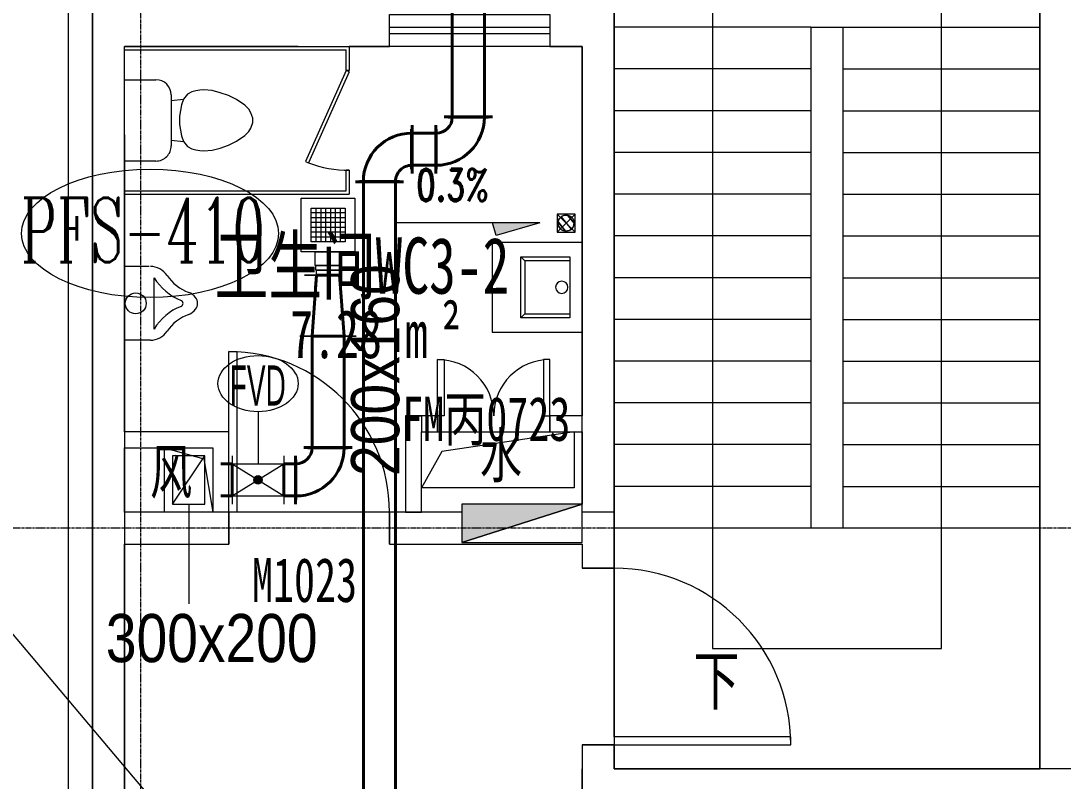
# Model space of a CAD drawing. Header units: millimetres. Extents: x 147592 to 200188, y -27981 to 8299.
# Drawn here: x 164555 to 171046, y -6227 to -1490 of the extents above; entities that cross this region are included whole.
import ezdxf

# ---------------------------------------------------------------- set-up
doc = ezdxf.new("R2010")
doc.units = ezdxf.units.MM
doc.linetypes.add('架空线', pattern=[3.97, 2.38, -1.59])
doc.linetypes.add('轴网线', pattern=[22.24, 12.7, -3.18, 3.18, -3.18])
for name, color, linetype, lineweight in [('0-1', 7, 'Continuous', 5), ('M-EQPM-IDEN', 7, 'Continuous', 5), ('M-HVAC-CDFF-IDEN', 7, 'Continuous', 5), ('M-HVAC-DUCT-IDEN', 7, 'Continuous', 5)]:
    doc.layers.add(name, color=color, linetype=linetype, lineweight=lineweight)
for name, color, linetype, lineweight, true_color in [('0-2', 7, 'Continuous', 5, 0x515151), ('A-ANNO-NOTE-1', 7, 'Continuous', 5, 0x515151), ('A-ANNO-NOTE-2', 7, 'Continuous', 5, 0x5151ff), ('A-ANNO-NOTE-3', 7, 'Continuous', 5, 0x888888), ('A-ANNO-NOTE-4', 7, 'Continuous', 5, 0xff8000), ('A-AREA-IDEN-1', 7, 'Continuous', 5, 0x515151), ('A-DETL-2', 7, 'Continuous', 5, 0x515151), ('A-DETL-GENF-2', 7, 'Continuous', 5, 0x515151), ('A-DETL-GENF-3', 7, 'Continuous', 5, 0x888888), ('A-DETL-GENF-4', 7, 'Continuous', 13, 0xff8000), ('A-DETL-GENF-5', 7, 'Continuous', 5, 0xff8000), ('A-DOOR-1', 7, 'Continuous', 5, 0x515151), ('A-DOOR-2', 7, 'Continuous', 5, 0x5151be), ('A-DOOR-IDEN-1', 7, 'Continuous', 5, 0x515151), ('A-FLOR-1', 7, 'Continuous', 5, 0x7f7f7f), ('A-GLAZ-1', 7, 'Continuous', 5, 0x515151), ('A-WALL-1', 7, 'Continuous', 5, 0x515151), ('I-WALL-1', 7, 'Continuous', 5, 0x515151), ('M-EQPM-1', 4, 'Continuous', 5, 0x00ffff), ('M-EQPM-IDEN-1', 3, 'Continuous', 5, 0x00ff00), ('M-HVAC-DUCT-1', 7, 'Continuous', 40, 0xff8000), ('M-HVAC-DUCT-2', 7, 'Continuous', 5, 0xff8000), ('M-HVAC-DUCT-3', 7, 'Continuous', 13, 0xff8000), ('M-HVAC-DUCT-ANNO-1', 7, 'Continuous', 5, 0xff8000), ('M-HVAC-DUCT-IDEN-1', 3, 'Continuous', 5, 0x00ff00), ('P-SANR-FIXT-1', 7, 'Continuous', 5, 0x515151), ('P-SANR-FIXT-2', 7, 'Continuous', 5, 0x5151ff), ('P-SANR-FIXT-HDLN-1', 7, 'Continuous', 5, 0x515151), ('S-GRID-1', 7, '轴网线', 5, 0x5151ff), ('S-STRS-1', 7, 'Continuous', 5, 0x515151), ('S-STRS-2', 7, '架空线', 5, 0x515151), ('S-STRS-ANNO-1', 7, 'Continuous', 5, 0x5151ff), ('S-STRS-IDEN-1', 7, 'Continuous', 5, 0x515151)]:
    doc.layers.add(name, color=color, linetype=linetype, lineweight=lineweight, true_color=true_color)
doc.styles.add('Arial Unicode MS', font='ARIALUNI.TTF', dxfattribs={"width": 0.5, "height": 250})
doc.styles.add('Complex', font='complex_.ttf', dxfattribs={"width": 0.6, "height": 400})
doc.styles.add('RomanD_1', font='romand__.ttf', dxfattribs={"width": 0.7, "height": 200})
doc.styles.add('TJ_FangSong_Narrow_1', font='', dxfattribs={"height": 300})
doc.styles.add('仿宋', font='', dxfattribs={"width": 0.7, "height": 300})
doc.styles.add('仿宋_3', font='', dxfattribs={"width": 0.7, "height": 275})
doc.styles.add('黑体_1', font='', dxfattribs={"width": 0.7, "height": 300})
doc.styles.add('黑体_2', font='', dxfattribs={"width": 0.7, "height": 350})
doc.styles.get('TJ_FangSong_Narrow_1').set_extended_font_data('TJ_FangSong_Narrow')
doc.styles.get('仿宋').set_extended_font_data('FangSong')
doc.styles.get('仿宋_3').set_extended_font_data('FangSong')
doc.styles.get('黑体_1').set_extended_font_data('SimHei')
doc.styles.get('黑体_2').set_extended_font_data('SimHei')

# ---------------------------------------------------------------- blocks, each defined once
blk = doc.blocks.new('TJ单扇平开门 - M1023-2001523-10-004 四层空调通风平面图')
at = {"layer": 'A-DOOR-1'}
for p, q in [((450, -100), (500, -100)), ((450, -1100), (450, -100)), ((500, -100), (500, -600)), ((500, -600), (500, -1100)), ((500, -1100), (450, -1100))]:
    blk.add_line(p, q, dxfattribs=at)
at = {"layer": 'A-DOOR-2'}
blk.add_arc((500, -100), 1000, 180, 270, dxfattribs=at)
blk = doc.blocks.new('左右推拉窗 - C1015-1399711-10-004 四层空调通风平面图')
at = {"layer": 'A-GLAZ-1'}
for p, q in [((-490.5, -166.9), (-490.5, 33.1)), ((-490.5, 33.1), (509.5, 33.1)), ((509.5, 33.1), (509.5, -166.9)), ((-490.5, -46.9), (509.5, -46.9)), ((509.5, -86.9), (-490.5, -86.9)), ((509.5, -166.9), (-490.5, -166.9))]:
    blk.add_line(p, q, dxfattribs=at)
blk = doc.blocks.new('TJ小便器-壁挂式 - 标准-869850-10-004 四层空调通风平面图')
at = {"layer": 'A-DETL-GENF-2'}
for p, q in [((165353.2, -3020), (165200, -3020)), ((165200, -3480), (165200, -3020)), ((165385, -3410), (165385, -3090)), ((165361.2, -3480), (165200, -3480))]:
    blk.add_line(p, q, dxfattribs=at)
blk.add_circle((165270, -3250), 65, dxfattribs=at)
for centre, radius, start, end in [((165361.2, -3145), 125, 33.3897, 90), ((165675.5, -2916.2), 338.5, 210.89349, 248.60828), ((165689.6, -2928.5), 268.3, 213.3897, 250.50602), ((165544.7, -3250), 20, 291.39172, 68.60828), ((165570, -3266.3), 90, 36.06567, 70.50602), ((165592.4, -3250), 62.3, 323.93433, 36.06567), ((165675.5, -3583.8), 338.5, 111.39172, 149.10651), ((165570, -3233.7), 90, 289.49398, 323.93433), ((165689.6, -3571.5), 268.3, 109.49398, 146.6103), ((165361.2, -3355), 125, 270, 326.6103)]:
    blk.add_arc(centre, radius, start, end, dxfattribs=at)
blk = doc.blocks.new('TJ双扇平开门 - FMC0723-2632022-10-004 四层空调通风平面图')
at = {"layer": 'A-DOOR-1'}
for p, q in [((-350, 50), (-350, 400)), ((-350, 400), (-310, 400)), ((-310, 400), (-310, 50)), ((350, 400), (310, 400)), ((310, 400), (310, 50)), ((350, 50), (350, 400)), ((-310, 50), (-350, 50)), ((310, 50), (350, 50))]:
    blk.add_line(p, q, dxfattribs=at)
at = {"layer": 'A-DOOR-2'}
for centre, start, end in [((-350, 50), 0, 90), ((350, 50), 90, 180)]:
    blk.add_arc(centre, 350, start, end, dxfattribs=at)
blk = doc.blocks.new('消火栓明装 - 消火栓明装-1641868-10-004 四层空调通风平面图')
at = {"layer": 'A-DETL-GENF-3'}
blk.add_hatch(color=256, dxfattribs=at).paths.add_polyline_path([(-375, -240), (375, 0), (-375, 0)], flags=0)
at = {"layer": 'A-DETL-GENF-2'}
for p, q in [((375, 0), (-375, -240)), ((-375, -240), (375, 0)), ((375, 0), (-375, 0)), ((-375, 0), (-375, -240)), ((375, -240), (375, 0)), ((-375, -240), (375, -240))]:
    blk.add_line(p, q, dxfattribs=at)
blk = doc.blocks.new('单个座便器隔间 - 单个座便器隔间-1853707-10-004 四层空调通风平面图')
at = {"layer": 'P-SANR-FIXT-1'}
for p, q in [((-10, 0), (-10, 1400)), ((-10, 1400), (140, 1400)), ((10, 0), (10, 1380)), ((140, 1380), (10, 1380)), ((140, 1400), (140, 1380)), ((148.1, 1398.3), (140, 1380)), ((140, 1380), (706.4, 1127.8)), ((148.1, 1398.3), (714.5, 1146.1)), ((760, 1400), (910, 1400)), ((760, 1400), (760, 1380)), ((890, 1380), (760, 1380)), ((890, 0), (890, 1380)), ((910, 0), (910, 1400)), ((706.4, 1127.8), (714.5, 1146.1)), ((402.4, 786.8), (380.4, 774.1)), ((437.3, 799.5), (402.4, 786.8)), ((462.7, 799.5), (437.3, 799.5)), ((497.6, 786.8), (462.7, 799.5)), ((519.6, 774.1), (497.6, 786.8)), ((355, 748.7), (319.8, 697.9)), ((380.4, 774.1), (355, 748.7)), ((545, 748.7), (519.6, 774.1)), ((580.2, 697.9), (545, 748.7)), ((319.8, 697.9), (296.1, 647.1)), ((603.9, 647.1), (580.2, 697.9)), ((277.6, 596.3), (263.9, 545.3)), ((296.1, 647.1), (277.6, 596.3)), ((622.4, 596.3), (603.9, 647.1)), ((636.1, 545.3), (622.4, 596.3)), ((263.9, 545.3), (259.5, 494.7)), ((640.5, 494.7), (636.1, 545.3)), ((259.5, 494.7), (261.7, 469.4)), ((261.7, 469.4), (266.2, 443.9)), ((633.8, 443.9), (638.3, 469.4)), ((638.3, 469.4), (640.5, 494.7)), ((266.2, 443.9), (273, 418.5)), ((273, 418.5), (287.4, 393.1)), ((287.4, 393.1), (317.7, 367.7)), ((582.3, 367.7), (612.6, 393.1)), ((612.6, 393.1), (627, 418.5)), ((627, 418.5), (633.8, 443.9)), ((317.7, 367.7), (352.6, 355)), ((326.5, 290.9), (317.7, 367.7)), ((352.6, 355), (424.6, 342.3)), ((424.6, 342.3), (475.4, 342.3)), ((475.4, 342.3), (547.4, 355)), ((547.4, 355), (582.3, 367.7)), ((573.5, 290.9), (582.3, 367.7)), ((291.3, 290.9), (608.8, 290.9)), ((196.6, 0), (196.6, 196.2)), ((703.4, 196.2), (703.4, 0)), ((703.4, 0), (196.6, 0))]:
    blk.add_line(p, q, dxfattribs=at)
for centre, radius, start, end in [((88.8, 1389.2), 671.3, 338.77043, 0.92479), ((291.3, 196.2), 94.6, 90, 180), ((608.8, 196.2), 94.6, 360, 90)]:
    blk.add_arc(centre, radius, start, end, dxfattribs=at)
blk = doc.blocks.new('TJ单扇平开门 - FMB1222a-1649782-10-004 四层空调通风平面图')
at = {"layer": 'A-DOOR-1'}
for p, q in [((550, 1200), (500, 1200)), ((500, 1200), (500, 100)), ((550, 100), (550, 1200)), ((500, 100), (550, 100))]:
    blk.add_line(p, q, dxfattribs=at)
at = {"layer": 'A-DOOR-2'}
blk.add_arc((550, 100), 1100, 90, 180, dxfattribs=at)
blk = doc.blocks.new('TJ地漏 - TJ卫生间地漏-1319877-10-004 四层空调通风平面图')
at = {"layer": 'P-SANR-FIXT-1'}
for start, end in [(90, 270), (270, 90)]:
    blk.add_arc((0, 0), 50, start, end, dxfattribs=at)
at = {"layer": 'P-SANR-FIXT-2'}
for p, q in [((-9.5, -49.1), (-50, 0.2)), ((-6.9, -49.5), (-49.9, 2.9)), ((30.8, -39.4), (-32.6, 37.9)), ((49.5, -6.9), (2.9, 49.9)), ((49.8, -4.5), (5.3, 49.7))]:
    blk.add_line(p, q, dxfattribs=at)
blk.add_circle((0, 0), 50, dxfattribs=at)
at = {"layer": 'P-SANR-FIXT-HDLN-1'}
for p, q in [((-56, -56), (56, 56)), ((56, -56), (-56, 56)), ((56, 56), (-56, 56)), ((-56, 56), (-56, -56)), ((56, -56), (56, 56)), ((-56, -56), (56, -56))]:
    blk.add_line(p, q, dxfattribs=at)
blk = doc.blocks.new('TJ洗脸盆-矩形 - 560 mmx560 mm-866088-10-004 四层空调通风平面图')
at = {"layer": 'P-SANR-FIXT-1'}
for p, q in [((167490, -2870), (167490, -3430)), ((168050, -2870), (167490, -2870)), ((168050, -3430), (168050, -2870)), ((167668.8, -2959.5), (167973.8, -2959.5)), ((167668.8, -3340.5), (167668.8, -2959.5)), ((167668.8, -2959.5), (167694.2, -2984.9)), ((167973.8, -2984.9), (167694.2, -2984.9)), ((167694.2, -2984.9), (167694.2, -3315.1)), ((167973.8, -2959.5), (167973.8, -3340.5)), ((167694.2, -3315.1), (167668.8, -3340.5)), ((167973.8, -3340.5), (167668.8, -3340.5)), ((167694.2, -3315.1), (167973.8, -3315.1)), ((167490, -3430), (168050, -3430))]:
    blk.add_line(p, q, dxfattribs=at)
for start, end in [(90, 270), (270, 90)]:
    blk.add_arc((167923, -3150), 38.1, start, end, dxfattribs=at)
blk = doc.blocks.new('TJ符号_排水箭头_小 - 排水箭头 小-2094220-10-004 四层空调通风平面图')
at = {"layer": 'A-ANNO-NOTE-3'}
blk.add_hatch(color=256, dxfattribs=at).paths.add_polyline_path([(2.73, 0.78), (2.953, 0), (0, 0)], flags=0)
at = {"layer": 'A-ANNO-NOTE-2'}
for p, q in [((0, 0), (2.73, 0.78)), ((2.73, 0.78), (2.953, 0)), ((0, 0), (9, 0))]:
    blk.add_line(p, q, dxfattribs=at)
blk = doc.blocks.new('YXQH_AR_B9-20_rvt-1-10-004 四层空调通风平面图')
at = {"layer": '0-2'}
for p, q in [((168000, -4050), (167176.1, -4172.6)), ((165450, -4150), (165695, -4217.6)), ((165695, -4217.6), (165750, -4550)), ((167176.1, -4172.6), (167050, -4400))]:
    blk.add_line(p, q, dxfattribs=at)
at = {"layer": 'A-DETL-2'}
blk.add_line((164850, 0), (164850, -12625), dxfattribs=at)
at = {"layer": 'A-FLOR-1'}
for p, q in [((165000, -8500), (165000, -250)), ((166280.8, -1650), (165200, -1650)), ((166850, -1650), (166600, -1650)), ((168050, -1650), (167850, -1650)), ((168050, -2870), (168050, -1650)), ((165200, -2200.6), (165200, -2570)), ((165200, -2570), (165200, -4050)), ((168050, -3430), (168050, -2870)), ((168050, -3950), (168050, -3430)), ((168050, -4050), (168050, -3950)), ((165200, -4050), (165200, -4150)), ((167050, -4050), (167150, -4050)), ((167050, -4400), (167050, -4050)), ((167150, -4050), (167850, -4050)), ((167850, -4050), (168000, -4050)), ((168000, -4050), (168000, -4400)), ((168050, -4500), (168050, -4050)), ((165200, -4150), (165200, -4550)), ((165450, -4550), (165450, -4150)), ((165450, -4150), (165750, -4150)), ((165750, -4150), (165750, -4550)), ((168000, -4400), (167050, -4400)), ((165750, -4550), (165200, -4550)), ((165200, -4550), (165200, -4750)), ((165850, -4550), (165750, -4550)), ((165900, -4550), (165850, -4550)), ((166850, -4550), (165900, -4550)), ((166950, -4550), (166850, -4550)), ((167050, -4550), (166950, -4550)), ((167300, -4550), (167050, -4550)), ((168250, -4550), (168050, -4550)), ((168250, -4900), (168250, -4550)), ((165200, -4750), (165200, -9000)), ((168250, -5950), (168250, -4900)), ((168250, -6150), (168250, -6000)), ((170900, -6150), (168250, -6150)), ((171100, -6150), (170900, -6150))]:
    blk.add_line(p, q, dxfattribs=at)
at = {"layer": 'A-WALL-1'}
for p, q in [((165000, 450), (165000, -9000)), ((165000, 50), (165000, -9000)), ((168250, -4900), (168250, 50)), ((168250, -4900), (168250, 50)), ((170900, 50), (170900, -6150)), ((170900, 50), (170900, -6150)), ((166850, -1650), (166850, -1450)), ((165200, -4050), (165200, -1650)), ((165200, -1650), (166850, -1650)), ((165200, -1650), (166280.8, -1650)), ((166600, -1650), (166850, -1650)), ((167850, -1650), (168050, -1650)), ((167850, -1650), (168050, -1650)), ((168050, -1650), (168050, -3950)), ((168050, -1650), (168050, -2870)), ((165200, -2570), (165200, -2200.6)), ((165200, -4050), (165200, -2570)), ((168050, -2870), (168050, -3430)), ((168050, -3430), (168050, -3950)), ((166950, -3950), (166950, -4550)), ((167050, -3950), (166950, -3950)), ((167150, -3950), (167050, -3950)), ((167050, -3950), (167050, -4050)), ((167150, -3950), (167050, -3950)), ((167150, -4050), (167150, -3950)), ((167150, -3950), (167150, -4050)), ((168050, -3950), (167850, -3950)), ((167850, -3950), (167850, -4050)), ((168050, -3950), (167850, -3950)), ((167850, -4050), (167850, -3950)), ((165850, -4050), (165200, -4050)), ((165850, -4050), (165200, -4050)), ((165850, -4150), (165850, -4050)), ((167050, -4550), (167050, -4050)), ((167050, -4050), (167150, -4050)), ((167050, -4050), (167150, -4050)), ((167850, -4050), (168050, -4050)), ((167850, -4050), (168050, -4050)), ((168050, -4050), (168050, -4500)), ((168050, -4050), (168050, -4500)), ((165200, -4550), (165200, -4150)), ((165200, -4550), (165200, -4150)), ((165200, -4150), (165750, -4150)), ((165200, -4150), (165750, -4150)), ((165750, -4150), (165750, -4550)), ((165750, -4150), (165750, -4550)), ((165850, -4550), (165850, -4150)), ((165750, -4550), (165200, -4550)), ((165750, -4550), (165200, -4550)), ((165850, -4750), (165850, -4550)), ((165850, -4550), (165850, -4750)), ((166950, -4550), (166850, -4550)), ((166850, -4550), (166850, -4750)), ((166950, -4550), (166850, -4550)), ((166850, -4750), (166850, -4550)), ((166950, -4550), (167050, -4550)), ((167300, -4550), (167050, -4550)), ((167300, -4550), (167050, -4550)), ((165200, -9000), (165200, -4750)), ((165200, -9000), (165200, -4750)), ((165200, -4750), (165850, -4750)), ((165200, -4750), (165850, -4750)), ((166850, -4750), (168050, -4750)), ((166850, -4750), (168050, -4750)), ((168050, -4750), (168050, -4900)), ((168050, -4750), (168050, -4900)), ((168050, -4900), (168250, -4900)), ((168250, -4900), (168050, -4900)), ((168250, -6000), (168050, -6000)), ((168050, -6000), (168050, -6150)), ((168050, -6000), (168250, -6000)), ((168050, -6000), (168050, -6150)), ((168250, -6150), (168250, -6000)), ((168250, -6150), (168250, -6000)), ((168050, -6150), (168050, -6350)), ((168050, -6350), (168050, -6150)), ((170900, -6150), (168250, -6150)), ((170900, -6150), (168250, -6150))]:
    blk.add_line(p, q, dxfattribs=at)
at = {"layer": 'I-WALL-1'}
for p, q in [((166950, -3950), (166950, -4550)), ((166950, -3950), (167050, -3950)), ((167050, -4550), (167050, -4050))]:
    blk.add_line(p, q, dxfattribs=at)
at = {"layer": 'S-GRID-1'}
for p, q in [((165300, 7499.5), (165300, -27181.2)), ((199000.7, -4650), (148525.8, -4650))]:
    blk.add_line(p, q, dxfattribs=at)
at = {"layer": 'S-STRS-1'}
for p, q in [((168250, 50), (168250, -1530)), ((170900, -1530), (170900, 50)), ((170900, -1530), (170900, 50)), ((169475, -1530), (168250, -1530)), ((168250, -1530), (168250, -1790)), ((168250, -1530), (168250, -1790)), ((169475, -1530), (169675, -1530)), ((169475, -1530), (169475, -1790)), ((169675, -1530), (170900, -1530)), ((169675, -1790), (169675, -1530)), ((170900, -1790), (170900, -1530)), ((170900, -1790), (170900, -1530)), ((168250, -1790), (168250, -2050)), ((168250, -1790), (168250, -2050)), ((169475, -1790), (168250, -1790)), ((169475, -1790), (169475, -2050)), ((169675, -2050), (169675, -1790)), ((169675, -1790), (170900, -1790)), ((170900, -2050), (170900, -1790)), ((170900, -2050), (170900, -1790)), ((168250, -2050), (168250, -2310)), ((168250, -2050), (168250, -2310)), ((169475, -2050), (168250, -2050)), ((169475, -2050), (169475, -2310)), ((169675, -2310), (169675, -2050)), ((169675, -2050), (170900, -2050)), ((170900, -2310), (170900, -2050)), ((170900, -2310), (170900, -2050)), ((168250, -2310), (168250, -2570)), ((168250, -2310), (168250, -2570)), ((169475, -2310), (168250, -2310)), ((169475, -2310), (169475, -2570)), ((169675, -2570), (169675, -2310)), ((169675, -2310), (170900, -2310)), ((170900, -2570), (170900, -2310)), ((170900, -2570), (170900, -2310)), ((168250, -2570), (168250, -2830)), ((168250, -2570), (168250, -2830)), ((169475, -2570), (168250, -2570)), ((169475, -2570), (169475, -2830)), ((169675, -2830), (169675, -2570)), ((169675, -2570), (170900, -2570)), ((170900, -2830), (170900, -2570)), ((170900, -2830), (170900, -2570)), ((168250, -2830), (168250, -3090)), ((168250, -2830), (168250, -3090)), ((169475, -2830), (168250, -2830)), ((169475, -2830), (169475, -3090)), ((169675, -3090), (169675, -2830)), ((169675, -2830), (170900, -2830)), ((170900, -3090), (170900, -2830)), ((170900, -3090), (170900, -2830)), ((168250, -3090), (168250, -3350)), ((168250, -3090), (168250, -3350)), ((169475, -3090), (168250, -3090)), ((169475, -3090), (169475, -3350)), ((169675, -3350), (169675, -3090)), ((169675, -3090), (170900, -3090)), ((170900, -3350), (170900, -3090)), ((170900, -3350), (170900, -3090)), ((168250, -3350), (168250, -3610)), ((168250, -3350), (168250, -3610)), ((169475, -3350), (168250, -3350)), ((169475, -3350), (169475, -3610)), ((169675, -3610), (169675, -3350)), ((169675, -3350), (170900, -3350)), ((170900, -3610), (170900, -3350)), ((170900, -3610), (170900, -3350)), ((168250, -3610), (168250, -3870)), ((168250, -3610), (168250, -3870)), ((169475, -3610), (168250, -3610)), ((169475, -3610), (169475, -3870)), ((169675, -3870), (169675, -3610)), ((169675, -3610), (170900, -3610)), ((170900, -3870), (170900, -3610)), ((170900, -3870), (170900, -3610)), ((168250, -3870), (168250, -4130)), ((168250, -3870), (168250, -4130)), ((169475, -3870), (168250, -3870)), ((169475, -3870), (169475, -4130)), ((169675, -4130), (169675, -3870)), ((169675, -3870), (170900, -3870)), ((170900, -4130), (170900, -3870)), ((170900, -4130), (170900, -3870)), ((168250, -4130), (168250, -4390)), ((168250, -4130), (168250, -4390)), ((169475, -4130), (168250, -4130)), ((169475, -4130), (169475, -4390)), ((169675, -4390), (169675, -4130)), ((169675, -4130), (170900, -4130)), ((170900, -4390), (170900, -4130)), ((170900, -4390), (170900, -4130)), ((168250, -4390), (168250, -4650)), ((168250, -4390), (168250, -4550)), ((169475, -4390), (168250, -4390)), ((169475, -4390), (169475, -4650)), ((169675, -4650), (169675, -4390)), ((169675, -4390), (170900, -4390)), ((170900, -4650), (170900, -4390)), ((170900, -4650), (170900, -4390)), ((168250, -4650), (168250, -4900)), ((169475, -4650), (168250, -4650)), ((169675, -4650), (169475, -4650)), ((170900, -4650), (169675, -4650)), ((170900, -6150), (170900, -4650)), ((168250, -4900), (168250, -5950)), ((168250, -6000), (168250, -6150)), ((168250, -6150), (170900, -6150))]:
    blk.add_line(p, q, dxfattribs=at)
at = {"layer": 'S-STRS-2'}
for p, q in [((169475, -1530), (168250, -1530)), ((169475, -1790), (168250, -1790)), ((169675, -1790), (170900, -1790)), ((169475, -2050), (168250, -2050)), ((169675, -2050), (170900, -2050)), ((169475, -2310), (168250, -2310)), ((169675, -2310), (170900, -2310)), ((169475, -2570), (168250, -2570)), ((169675, -2570), (170900, -2570)), ((169475, -2830), (168250, -2830)), ((169675, -2830), (170900, -2830)), ((169475, -3090), (168250, -3090)), ((169675, -3090), (170900, -3090)), ((169475, -3350), (168250, -3350)), ((169675, -3350), (170900, -3350)), ((169475, -3610), (168250, -3610)), ((169675, -3610), (170900, -3610)), ((169475, -3870), (168250, -3870)), ((169675, -3870), (170900, -3870)), ((169475, -4130), (168250, -4130)), ((169675, -4130), (170900, -4130)), ((169475, -4390), (168250, -4390)), ((169675, -4390), (170900, -4390))]:
    blk.add_line(p, q, dxfattribs=at)
at = {"layer": 'S-STRS-ANNO-1'}
for p, q in [((168862.5, -740), (168862.5, -1530)), ((170287.5, -1530), (170287.5, -740)), ((168862.5, -1530), (168862.5, -1790)), ((170287.5, -1790), (170287.5, -1530)), ((168862.5, -1790), (168862.5, -2050)), ((170287.5, -2050), (170287.5, -1790)), ((168862.5, -2050), (168862.5, -2310)), ((170287.5, -2310), (170287.5, -2050)), ((168862.5, -2310), (168862.5, -2570)), ((170287.5, -2570), (170287.5, -2310)), ((168862.5, -2570), (168862.5, -2830)), ((170287.5, -2830), (170287.5, -2570)), ((168862.5, -2830), (168862.5, -3090)), ((170287.5, -3090), (170287.5, -2830)), ((168862.5, -3090), (168862.5, -3350)), ((170287.5, -3350), (170287.5, -3090)), ((168862.5, -3350), (168862.5, -3610)), ((170287.5, -3610), (170287.5, -3350)), ((168862.5, -3610), (168862.5, -3870)), ((170287.5, -3870), (170287.5, -3610)), ((168862.5, -3870), (168862.5, -4130)), ((170287.5, -4130), (170287.5, -3870)), ((168862.5, -4130), (168862.5, -4390)), ((170287.5, -4390), (170287.5, -4130)), ((168862.5, -4390), (168862.5, -4650)), ((170287.5, -4650), (170287.5, -4390)), ((168862.5, -4650), (168862.5, -5400)), ((170287.5, -5400), (170287.5, -4650)), ((168862.5, -5400), (170287.5, -5400))]:
    blk.add_line(p, q, dxfattribs=at)
at = {"layer": '0-2'}
for name, p, rotation in [('左右推拉窗 - C1015-1399711-10-004 四层空调通风平面图', (167359.5, -1616.9), 180), ('单个座便器隔间 - 单个座便器隔间-1853707-10-004 四层空调通风平面图', (165200, -1660), 269.9999999999997), ('TJ地漏 - TJ卫生间地漏-1319877-10-004 四层空调通风平面图', (167950, -2750), 180), ('TJ单扇平开门 - M1023-2001523-10-004 四层空调通风平面图', (166350, -4650), 180), ('TJ单扇平开门 - FMB1222a-1649782-10-004 四层空调通风平面图', (168150, -5450), 270)]:
    blk.add_blockref(name, p, dxfattribs=dict(at, rotation=rotation))
at = {"layer": '0-2', "xscale": 100, "yscale": 100, "zscale": 100, "rotation": 180}
blk.add_blockref('TJ符号_排水箭头_小 - 排水箭头 小-2094220-10-004 四层空调通风平面图', (167787.5, -2748.4), dxfattribs=at)
at = {"layer": '0-2'}
for name, p in [('TJ洗脸盆-矩形 - 560 mmx560 mm-866088-10-004 四层空调通风平面图', (0, 0)), ('TJ小便器-壁挂式 - 标准-869850-10-004 四层空调通风平面图', (0, 0)), ('TJ双扇平开门 - FMC0723-2632022-10-004 四层空调通风平面图', (167500, -4000)), ('消火栓明装 - 消火栓明装-1641868-10-004 四层空调通风平面图', (167675, -4500))]:
    blk.add_blockref(name, p, dxfattribs=at)
at = {"layer": 'A-ANNO-NOTE-1', "insert": (167017.9, -2412.7), "char_height": 200, "width": 611.688, "attachment_point": 1, "style": 'RomanD_1'}
blk.add_mtext('0.3%', dxfattribs=at)
at = {"layer": 'A-AREA-IDEN-1', "attachment_point": 1}
for s, insert, char_height, width, style in [('卫生间WC3-2', (165761.3, -2839.6), 350, 2407.468, '黑体_2'), ('\\f黑体|b0|i0|c134|p49|;\\W.7;²', (167175.9, -3291.3), 300, 123.46, '黑体_1'), ('7.28 m', (166231.4, -3291.3), 300, 1144.81, '黑体_1'), ('\\f仿宋|b0|i0|c134|p49|;\\W.7;水', (167412.3, -4060.2), 275, 347.932, '仿宋_3'), ('\\f仿宋|b0|i0|c134|p49|;\\W.7;风', (165359, -4161.4), 275, 347.932, '仿宋_3')]:
    blk.add_mtext(s, dxfattribs=dict(at, insert=insert, char_height=char_height, width=width, style=style))
at = {"layer": 'A-DOOR-IDEN-1', "char_height": 275, "attachment_point": 1, "style": '仿宋_3'}
for s, insert, width in [('FM丙0723', (166928.8, -3831.8), 1391.729), ('M1023', (165994.1, -4835.6), 869.831)]:
    blk.add_mtext(s, dxfattribs=dict(at, insert=insert, width=width))
at = {"layer": 'S-STRS-IDEN-1', "insert": (168742.7, -5449.3), "char_height": 300, "width": 377.275, "attachment_point": 1, "line_spacing_factor": 0.898273, "style": '仿宋'}
blk.add_mtext('\\f仿宋|b0|i0|c134|p49|;\\W.7;下', dxfattribs=at)
blk = doc.blocks.new('M_VD吊顶导管式风机 - PFS-410-2516313-10-004 四层空调通风平面图')
at = {"layer": 'M-EQPM-1'}
for p, q in [((-167, -167), (-167, 167)), ((-167, 167), (167, 167)), ((167, 167), (167, -167)), ((-105.5, 105.5), (105.5, 105.5)), ((-105.5, -105.5), (-105.5, 105.5)), ((-105.5, 75.4), (105.5, 75.4)), ((-75.4, 105.5), (-75.4, -105.5)), ((-45.2, 105.5), (-45.2, -105.5)), ((-15.1, 105.5), (-15.1, -105.5)), ((15.1, 105.5), (15.1, -105.5)), ((45.2, 105.5), (45.2, -105.5)), ((75.4, 105.5), (75.4, -105.5)), ((105.5, 105.5), (105.5, -105.5)), ((167, -80), (167, 80)), ((167, 80), (252, 80)), ((252, 80), (252, -80)), ((252, -76), (252, 76)), ((252, 76), (282, 76)), ((282, 76), (282, -76)), ((282, -72), (282, 72)), ((282, 72), (312, 72)), ((-105.5, 45.2), (105.5, 45.2)), ((-105.5, 15.1), (105.5, 15.1)), ((-105.5, -15.1), (105.5, -15.1)), ((-105.5, -45.2), (105.5, -45.2)), ((-105.5, -75.4), (105.5, -75.4)), ((105.5, -105.5), (-105.5, -105.5)), ((252, -80), (167, -80)), ((282, -76), (252, -76)), ((312, -72), (282, -72)), ((167, -167), (-167, -167))]:
    blk.add_line(p, q, dxfattribs=at)
blk = doc.blocks.new('过渡件_天圆地方_长度 - 45 度-2485725-10-004 四层空调通风平面图')
at = {"layer": 'M-HVAC-DUCT-1'}
for p, q in [((380, 72), (0, 100)), ((0, -100), (0, 100)), ((299.8, 77.9), (380, 72)), ((380, 72), (380, 0)), ((380, 0), (380, -72)), ((0, -100), (380, -72)), ((380, -72), (300.6, -77.9))]:
    blk.add_line(p, q, dxfattribs=at)
at = {"layer": 'M-HVAC-DUCT-2'}
for p, q in [((0, 100), (0, 175)), ((0, 175), (0, -175)), ((380, 147), (380, -72.1)), ((380, 72.1), (380, 147)), ((0, -175), (0, -100))]:
    blk.add_line(p, q, dxfattribs=at)
blk = doc.blocks.new('弯头_矩形弯头_弧形_法兰 - 1_0 W-2485732-10-004 四层空调通风平面图')
at = {"layer": 'M-HVAC-DUCT-1'}
for p, q in [((-150, 203), (-125, 203)), ((150, 203), (-150, 203)), ((-125, 203), (125, 203)), ((-125, 200), (-125, 203)), ((125, 200), (-125, 200)), ((125, 203), (125, 200)), ((125, 203), (150, 203)), ((-203, 125), (-203, 150)), ((-203, 150), (-203, -150)), ((-203, -125), (-203, 125)), ((-203, 125), (-200, 125)), ((-200, 125), (-200, -125)), ((-203, -150), (-203, -125)), ((-200, -125), (-203, -125))]:
    blk.add_line(p, q, dxfattribs=at)
for radius in [100, 300]:
    blk.add_arc((-200, 200), radius, 270, 0, dxfattribs=at)
blk = doc.blocks.new('防火阀_70_-矩形 - FVD-2517552-10-004 四层空调通风平面图')
at = {"layer": 'A-DETL-GENF-4'}
blk.add_hatch(color=256, dxfattribs=at).paths.add_polyline_path([(0, -25), (6.5, -24.1), (12.5, -21.7), (17.7, -17.7), (21.7, -12.5), (24.1, -6.5), (25, 0), (24.1, 6.5), (21.7, 12.5), (17.7, 17.7), (12.5, 21.7), (6.5, 24.1), (0, 25), (-6.5, 24.1), (-12.5, 21.7), (-17.7, 17.7), (-21.7, 12.5), (-24.1, 6.5), (-25, 0), (-24.1, -6.5), (-21.7, -12.5), (-17.7, -17.7), (-12.5, -21.7), (-6.5, -24.1)], flags=0)
at = {"layer": 'A-DETL-GENF-5'}
for p, q in [((-160, 150), (-160, -150)), ((160, 150), (160, -150)), ((-160, -100), (160, 100)), ((-160, 100), (160, -100)), ((-160, 100), (160, 100)), ((-160, -100), (160, -100))]:
    blk.add_line(p, q, dxfattribs=at)
blk.add_circle((0, 0), 25, dxfattribs=at)
for start, end in [(360, 180), (180, 360)]:
    blk.add_arc((0, 0), 25, start, end, dxfattribs=at)
at = {"layer": 'M-HVAC-DUCT-3'}
blk.add_line((0, 425), (0, 100), dxfattribs=at)
blk = doc.blocks.new('TJ_设备标注-样式二 - 封闭式-586405-10-004 四层空调通风平面图')
at = {"layer": 'M-EQPM-IDEN'}
blk.add_ellipse((0.458, 0.2), major_axis=(-8, 0), ratio=0.5, dxfattribs=at)

msp = doc.modelspace()

# ---------------------------------------------------------------- linework, layer by layer
at = {"layer": 'A-ANNO-NOTE-4'}
msp.add_ellipse((166031.6, -3750), major_axis=(-250, 0), ratio=0.7, dxfattribs=at)
at = {"layer": 'M-HVAC-CDFF-IDEN'}
msp.add_line((167963.3, -9405.2), (163977.9, -4687.5), dxfattribs=at)
at = {"layer": 'M-HVAC-DUCT-1'}
for p, q in [((167241.7, -1346.1), (167241.7, -2087)), ((167441.7, -1346.1), (167441.7, -2087)), ((166990.9, -2190), (167138.7, -2190)), ((166990.9, -2390), (167138.7, -2390)), ((166687.9, -2493), (166687.9, -8851.6)), ((166887.9, -2493), (166887.9, -8851.6)), ((166367.9, -3453.8), (166567.9, -3453.8)), ((166367.9, -4147), (166367.9, -3453.8)), ((166567.9, -4147), (166567.9, -3453.8)), ((165800, -4250), (165871.6, -4250)), ((165871.6, -4250), (165871.6, -4450)), ((166191.6, -4450), (166191.6, -4250)), ((166191.6, -4250), (166264.9, -4250)), ((165800, -4450), (165871.6, -4450)), ((166191.6, -4450), (166264.9, -4450))]:
    msp.add_line(p, q, dxfattribs=at)
at = {"layer": 'M-HVAC-DUCT-ANNO-1'}
for p, q in [((165500, -4500), (165700, -4200)), ((165500, -4200), (165500, -4500)), ((165700, -4200), (165500, -4200)), ((165700, -4500), (165700, -4200)), ((165500, -4500), (165700, -4500))]:
    msp.add_line(p, q, dxfattribs=at)
at = {"layer": 'M-HVAC-DUCT-IDEN'}
msp.add_line((165600, -4500), (165600, -5121.5), dxfattribs=at)

# ---------------------------------------------------------------- block references
at = {"layer": '0-1'}
msp.add_blockref('YXQH_AR_B9-20_rvt-1-10-004 四层空调通风平面图', (0, 0), dxfattribs=at)
at = {"layer": 'M-EQPM-1', "rotation": 269.9999999999996}
msp.add_blockref('M_VD吊顶导管式风机 - PFS-410-2516313-10-004 四层空调通风平面图', (166467.9, -2761.8), dxfattribs=at)
at = {"layer": 'M-EQPM-IDEN', "xscale": 99.99999999999993, "yscale": 99.99999999999993, "zscale": 99.99999999999993}
msp.add_blockref('TJ_设备标注-样式二 - 封闭式-586405-10-004 四层空调通风平面图', (165313.3, -2834.3), dxfattribs=at)
at = {"layer": 'M-HVAC-DUCT-1'}
for name, p, rotation in [('弯头_矩形弯头_弧形_法兰 - 1_0 W-2485732-10-004 四层空调通风平面图', (166787.9, -2290), 180), ('过渡件_天圆地方_长度 - 45 度-2485725-10-004 四层空调通风平面图', (166467.9, -3453.8), 89.99999999999984)]:
    msp.add_blockref(name, p, dxfattribs=dict(at, rotation=rotation))
for p in [(167341.7, -2290), (166467.9, -4350)]:
    msp.add_blockref('弯头_矩形弯头_弧形_法兰 - 1_0 W-2485732-10-004 四层空调通风平面图', p, dxfattribs=at)
at = {"layer": 'M-HVAC-DUCT-3'}
msp.add_blockref('防火阀_70_-矩形 - FVD-2517552-10-004 四层空调通风平面图', (166031.6, -4350), dxfattribs=at)

# ---------------------------------------------------------------- texts
at = {"layer": 'A-ANNO-NOTE-4', "insert": (165855.4, -3636.5), "char_height": 250, "width": 420.886, "attachment_point": 1, "style": 'Arial Unicode MS'}
msp.add_mtext('FVD', dxfattribs=at)
at = {"layer": 'M-EQPM-IDEN-1', "insert": (164554.1, -2592.4), "char_height": 400, "width": 1962.531, "attachment_point": 1, "style": 'Complex'}
msp.add_mtext('PFS-410', dxfattribs=at)
at = {"layer": 'M-HVAC-DUCT-IDEN-1', "insert": (166611.4, -4325.2), "char_height": 300, "width": 1226.582, "attachment_point": 1, "rotation": 90, "style": 'TJ_FangSong_Narrow_1'}
msp.add_mtext('200x160', dxfattribs=at)
at = {"layer": 'M-HVAC-DUCT-IDEN-1', "insert": (165084, -5185.3), "char_height": 300, "width": 1242.616, "attachment_point": 1, "style": 'TJ_FangSong_Narrow_1'}
msp.add_mtext('300x200', dxfattribs=at)

doc.saveas('drawing.dxf')
